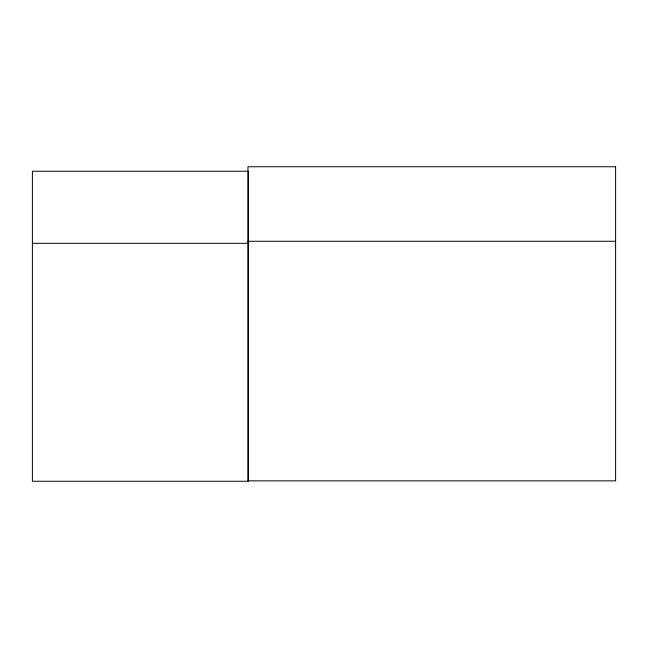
<?xml version="1.0" encoding="UTF-8"?>
<svg xmlns="http://www.w3.org/2000/svg" width="648" height="648" viewBox="0 0 648 648"><rect width="100%" height="100%" fill="white"/><g stroke="black" fill="none" stroke-linecap="round" stroke-linejoin="round"><path stroke-width="0.97" d="M247.949 241.267L615.6 241.267M32.4 243.316L248.354 243.316M615.6 166.747L247.949 166.747L247.949 480.848L615.6 480.848L615.6 166.747M248.354 171.234L32.4 171.234L32.4 481.253L248.354 481.253L248.354 171.234"/></g></svg>
